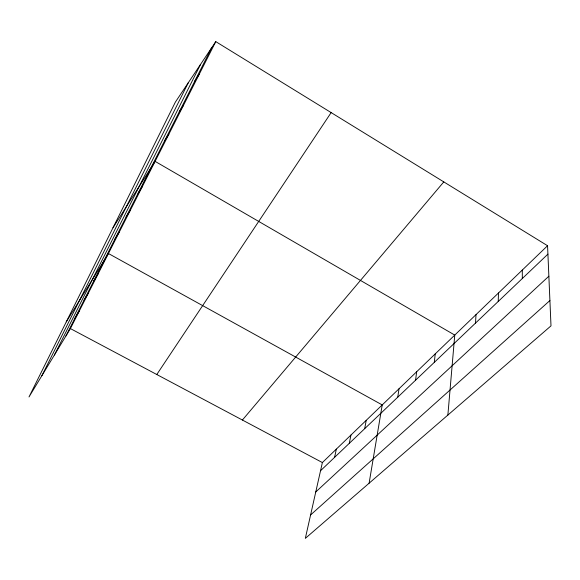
<?xml version="1.0" encoding="UTF-8"?>
<svg xmlns="http://www.w3.org/2000/svg" width="580" height="580" viewBox="0 0 580 580"><rect width="100%" height="100%" fill="white"/><g stroke="black" fill="none" stroke-linecap="round" stroke-linejoin="round"><path stroke-width="0.87" d="M498.235 301.455L498.481 292.987M475.506 323.111L476.013 314.628M447.869 415.077L454.763 335.088L155.106 161.37L112.991 227.766M434.297 362.362L435.225 353.901M415.57 380.204L416.672 371.765M397.764 397.162L399.025 388.752M369.112 483.205L382.227 404.927L108.431 253.511L66.265 321.885M364.689 428.678L366.219 420.348M349.29 443.337L350.936 435.058M334.595 457.345L336.342 449.116M547.556 245.731L322.379 462.557L305.326 538.385L551 325.858L547.556 245.731L215.767 41.615L175.392 102.058L29 396.959L70.405 328.584L215.767 41.615M41.847 375.746L188.239 82.824M54.397 355.018L200.513 64.46M65.96 335.914L211.577 47.886M74.776 318.485L79.235 311.148M84.02 300.193L88.493 292.871M93.735 280.988L98.216 273.68M114.702 239.518L119.183 232.29M126.034 217.087L130.514 209.924M138.011 193.408L142.47 186.318M164.502 141.005L168.896 134.147M179.206 111.918L183.548 105.219M194.865 80.946L199.143 74.436M156.796 374.513L331.144 112.593M242.404 420.036L443.794 181.895M320.544 470.728L547.919 254.127M315.767 491.963L548.868 276.203M310.597 514.938L549.913 300.534M70.405 328.584L322.379 462.557M522.29 270.062L522.326 278.501"/></g></svg>
